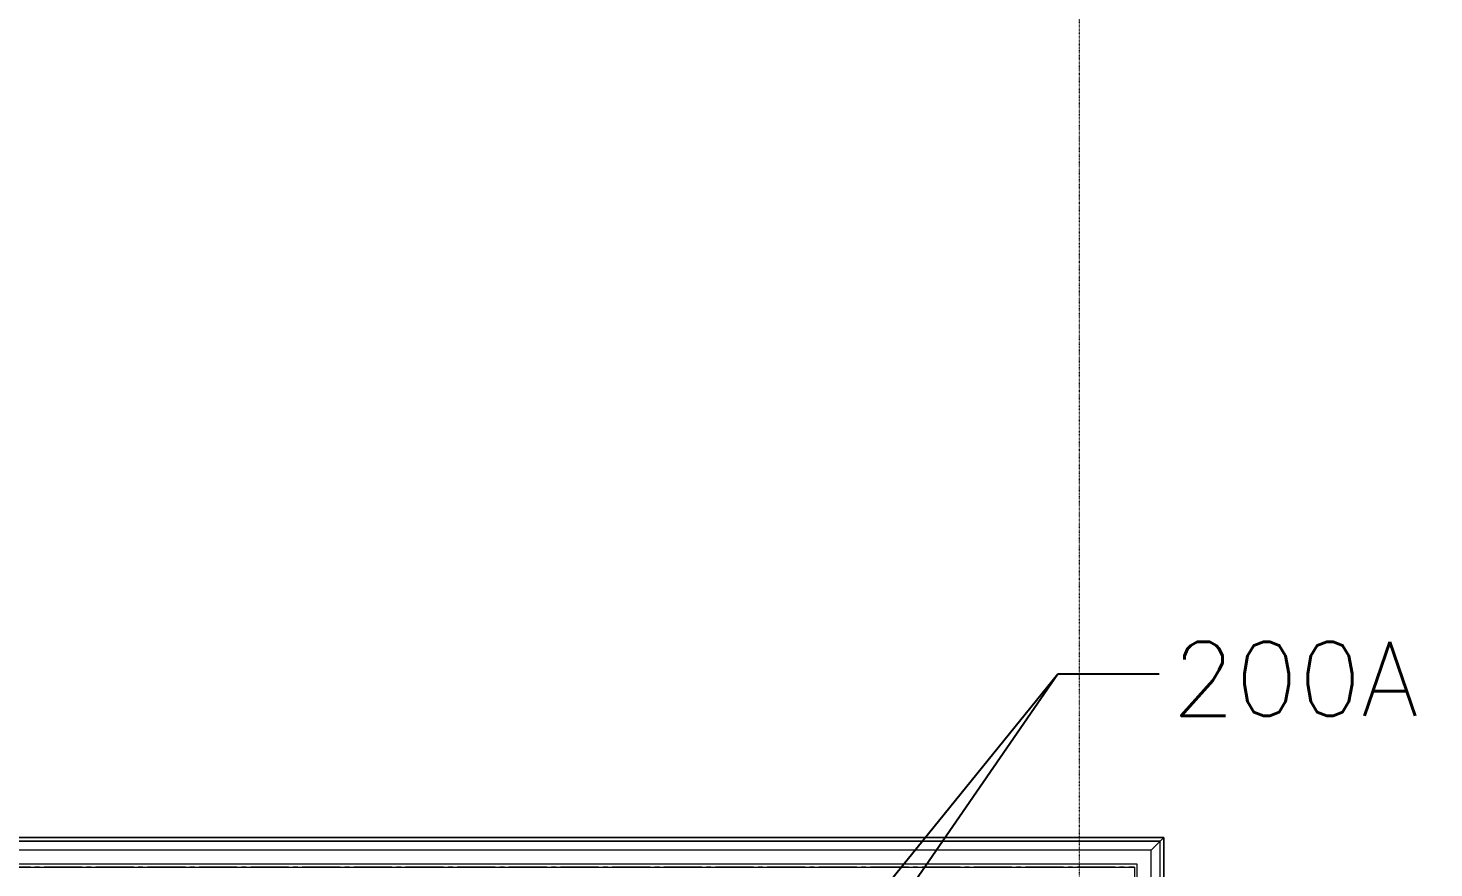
# Model space of a CAD drawing. Extents: x -32000 to 416743, y -254124 to 144214.
# Drawn here: x 254479 to 264005, y 90369 to 96061 of the extents above; entities that cross this region are included whole.
import ezdxf
from ezdxf.enums import TextEntityAlignment as Align

# ---------------------------------------------------------------- set-up
doc = ezdxf.new("R2010")
doc.units = 0
doc.header["$LTSCALE"] = 10
for name, pattern in [('H12PL4$0$JJP_三點線', [0.9, 0.3, -0.15, 0, -0.15, 0, -0.15, 0, -0.15]), ('XFM7P40ICA$0$H12PL4$0$CENTERK1', [0.0983, 0.0833, -0.005, 0.005, -0.005]), ('XFM7P40ICA$0$H12PL4$0$JJP_三點線', [0.9, 0.3, -0.15, 0, -0.15, 0, -0.15, 0, -0.15]), ('XFM7P40ICA$0$H12PL4$0$JJP_虛線(退縮線、投影線、地下室範圍、非屬本工程、圖面分區)', [0.45, 0.3, -0.15])]:
    doc.linetypes.add(name, pattern=pattern)
for name, color, linetype in [('H12PL4$0$A-WALL-EX', 252, 'Continuous'), ('H12PL4$0$S-GRID', 252, 'Continuous'), ('XFM1P40$0$$0$M-PIPE-TEXT-ARROR', 250, 'Continuous'), ('XFM1P40$0$M-PIPE-TEXT', 250, 'Continuous'), ('XFM7P40ICA$0$H12PL4$0$A-WALL-EX', 252, 'Continuous'), ('XFM7P40ICA$0$H12PL4$0$L40_19_SUGATA2', 252, 'Continuous'), ('XFM7P40ICA$0$H12PL4$0$L40_19_SUGATA3', 252, 'Continuous'), ('XFM7P40ICA$0$H12PL4$0$S-GRID', 252, 'Continuous')]:
    doc.layers.add(name, color=color, linetype=linetype)
doc.styles.add('XFM1P40$0$$0$aa-txt', font='isocp.shx', dxfattribs={"bigfont": 'chineset.shx'})
doc.styles.add('XFM1P40$0$aa-txt', font='simplex.shx', dxfattribs={"width": 0.8, "height": 25, "bigfont": 'chineset.shx'})
doc.dimstyles.new('XFM1P40$0$$0$adim-200', dxfattribs={"dimscale": 200, "dimtxt": 0.3, "dimasz": 2.5, "dimexe": 0.1, "dimexo": 0.5, "dimgap": 0.15, "dimtad": 0, "dimdec": 4, "dimzin": 3, "dimdsep": 46, "dimtxsty": 'XFM1P40$0$$0$aa-txt', "dimcen": 2.5, "dimclrd": 256, "dimclre": 256, "dimclrt": 256, "dimadec": 0, "dimazin": 0, "dimtfac": 1, "dimtdec": 4, "dimtmove": 0, "dimatfit": 3, "dimfxl": 1, "dimtolj": 1, "dimtzin": 0, "dimarcsym": 0})

# ---------------------------------------------------------------- blocks, each defined once
blk = doc.blocks.new('H12PL4')
at = {"layer": 'H12PL4$0$A-WALL-EX', "lineweight": 0, "flags": 128}
for points in [[(249100, 90550), (262150, 90550)], [(262150, 90550), (249100, 90550)], [(262175, 90575), (249475, 90575)], [(262150, 30500), (262150, 90550)], [(262150, 30500), (262150, 90550)], [(262175, 90575), (262175, 90175)]]:
    blk.add_lwpolyline(points, dxfattribs=at)
at = {"layer": 'H12PL4$0$S-GRID', "linetype": 'H12PL4$0$JJP_三點線', "lineweight": 0}
blk.add_line((261600, 128250), (261600, -28000), dxfattribs=at)
blk = doc.blocks.new('XFM7P40ICA$0$H12PL4')
at = {"layer": 'XFM7P40ICA$0$H12PL4$0$A-WALL-EX', "linetype": 'XFM7P40ICA$0$H12PL4$0$JJP_虛線(退縮線、投影線、地下室範圍、非屬本工程、圖面分區)', "lineweight": 0}
for p, q in [((261975, 90395), (249275, 90395)), ((261995, 90395), (261975, 90395)), ((261995, 90375), (261995, 90395)), ((261995, 30500), (261995, 90375))]:
    blk.add_line(p, q, dxfattribs=at)
at = {"layer": 'XFM7P40ICA$0$H12PL4$0$A-WALL-EX', "lineweight": 0, "flags": 128}
for points in [[(262150, 90550), (249100, 90550)], [(262175, 90575), (249475, 90575)], [(262150, 30500), (262150, 90550)], [(262175, 90575), (262175, 90175)]]:
    blk.add_lwpolyline(points, dxfattribs=at)
at = {"layer": 'XFM7P40ICA$0$H12PL4$0$A-WALL-EX', "linetype": 'XFM7P40ICA$0$H12PL4$0$JJP_虛線(退縮線、投影線、地下室範圍、非屬本工程、圖面分區)', "lineweight": 0, "flags": 128}
for points in [[(261995, 90490), (249160, 90490)], [(262090, 90490), (261995, 90490)], [(262090, 30500), (262090, 90490)], [(249275, 90375), (261975, 90375)], [(261975, 90375), (261975, 90050)]]:
    blk.add_lwpolyline(points, dxfattribs=at)
at = {"layer": 'XFM7P40ICA$0$H12PL4$0$L40_19_SUGATA2', "lineweight": 0}
for p in [(249075, 90575), (262175, 30485.5)]:
    blk.add_line(p, (262175, 90575), dxfattribs=at)
at = {"layer": 'XFM7P40ICA$0$H12PL4$0$L40_19_SUGATA3', "lineweight": 0}
blk.add_line((262090, 90490), (262175, 90575), dxfattribs=at)
at = {"layer": 'XFM7P40ICA$0$H12PL4$0$L40_19_SUGATA3', "linetype": 'XFM7P40ICA$0$H12PL4$0$CENTERK1', "lineweight": 0}
blk.add_line((261975, 90375), (249275, 90375), dxfattribs=at)
at = {"layer": 'XFM7P40ICA$0$H12PL4$0$L40_19_SUGATA3', "linetype": 'XFM7P40ICA$0$H12PL4$0$CENTERK1', "lineweight": 0, "flags": 128}
for points in [[(262090, 30600), (262090, 90490), (249160, 90490), (249160, 90090), (244150, 90090), (244150, 89975), (249275, 89975)], [(261975, 90375), (261975, 30600)]]:
    blk.add_lwpolyline(points, dxfattribs=at)
at = {"layer": 'XFM7P40ICA$0$H12PL4$0$S-GRID', "linetype": 'XFM7P40ICA$0$H12PL4$0$JJP_三點線', "lineweight": 0}
blk.add_line((261600, 128250), (261600, -28000), dxfattribs=at)
blk = doc.blocks.new('XFM7P40ICA')
blk.add_blockref('XFM7P40ICA$0$H12PL4', (0, 0))
blk = doc.blocks.new('XFM1P40')
at = {"layer": 'XFM1P40$0$M-PIPE-TEXT', "style": 'XFM1P40$0$aa-txt'}
blk.add_text('200A TYP.', height=500, dxfattribs=at).set_placement((262228.4, 91651, 0), align=Align.MIDDLE_LEFT)
at = {"layer": 'XFM1P40$0$$0$M-PIPE-TEXT-ARROR'}
for points in [[(258145.8, 87599.5, 0), (261457.5, 91684.8, 0), (262143.7, 91684.8, 0)], [(258635.8, 87599.5, 0), (261457.5, 91684.8, 0), (262143.7, 91684.8, 0)], [(255630, 87570.7, 0), (250368.3, 90574.9, 0), (249682.1, 90574.9, 0)], [(255305.2, 87561.5, 0), (250368.3, 90574.9, 0), (249682.1, 90574.9, 0)]]:
    blk.add_leader(points, dimstyle='XFM1P40$0$$0$adim-200', dxfattribs=at)

msp = doc.modelspace()

# ---------------------------------------------------------------- block references
for name in ['XFM1P40', 'H12PL4', 'XFM7P40ICA']:
    msp.add_blockref(name, (0, 0))

doc.saveas('drawing.dxf')
